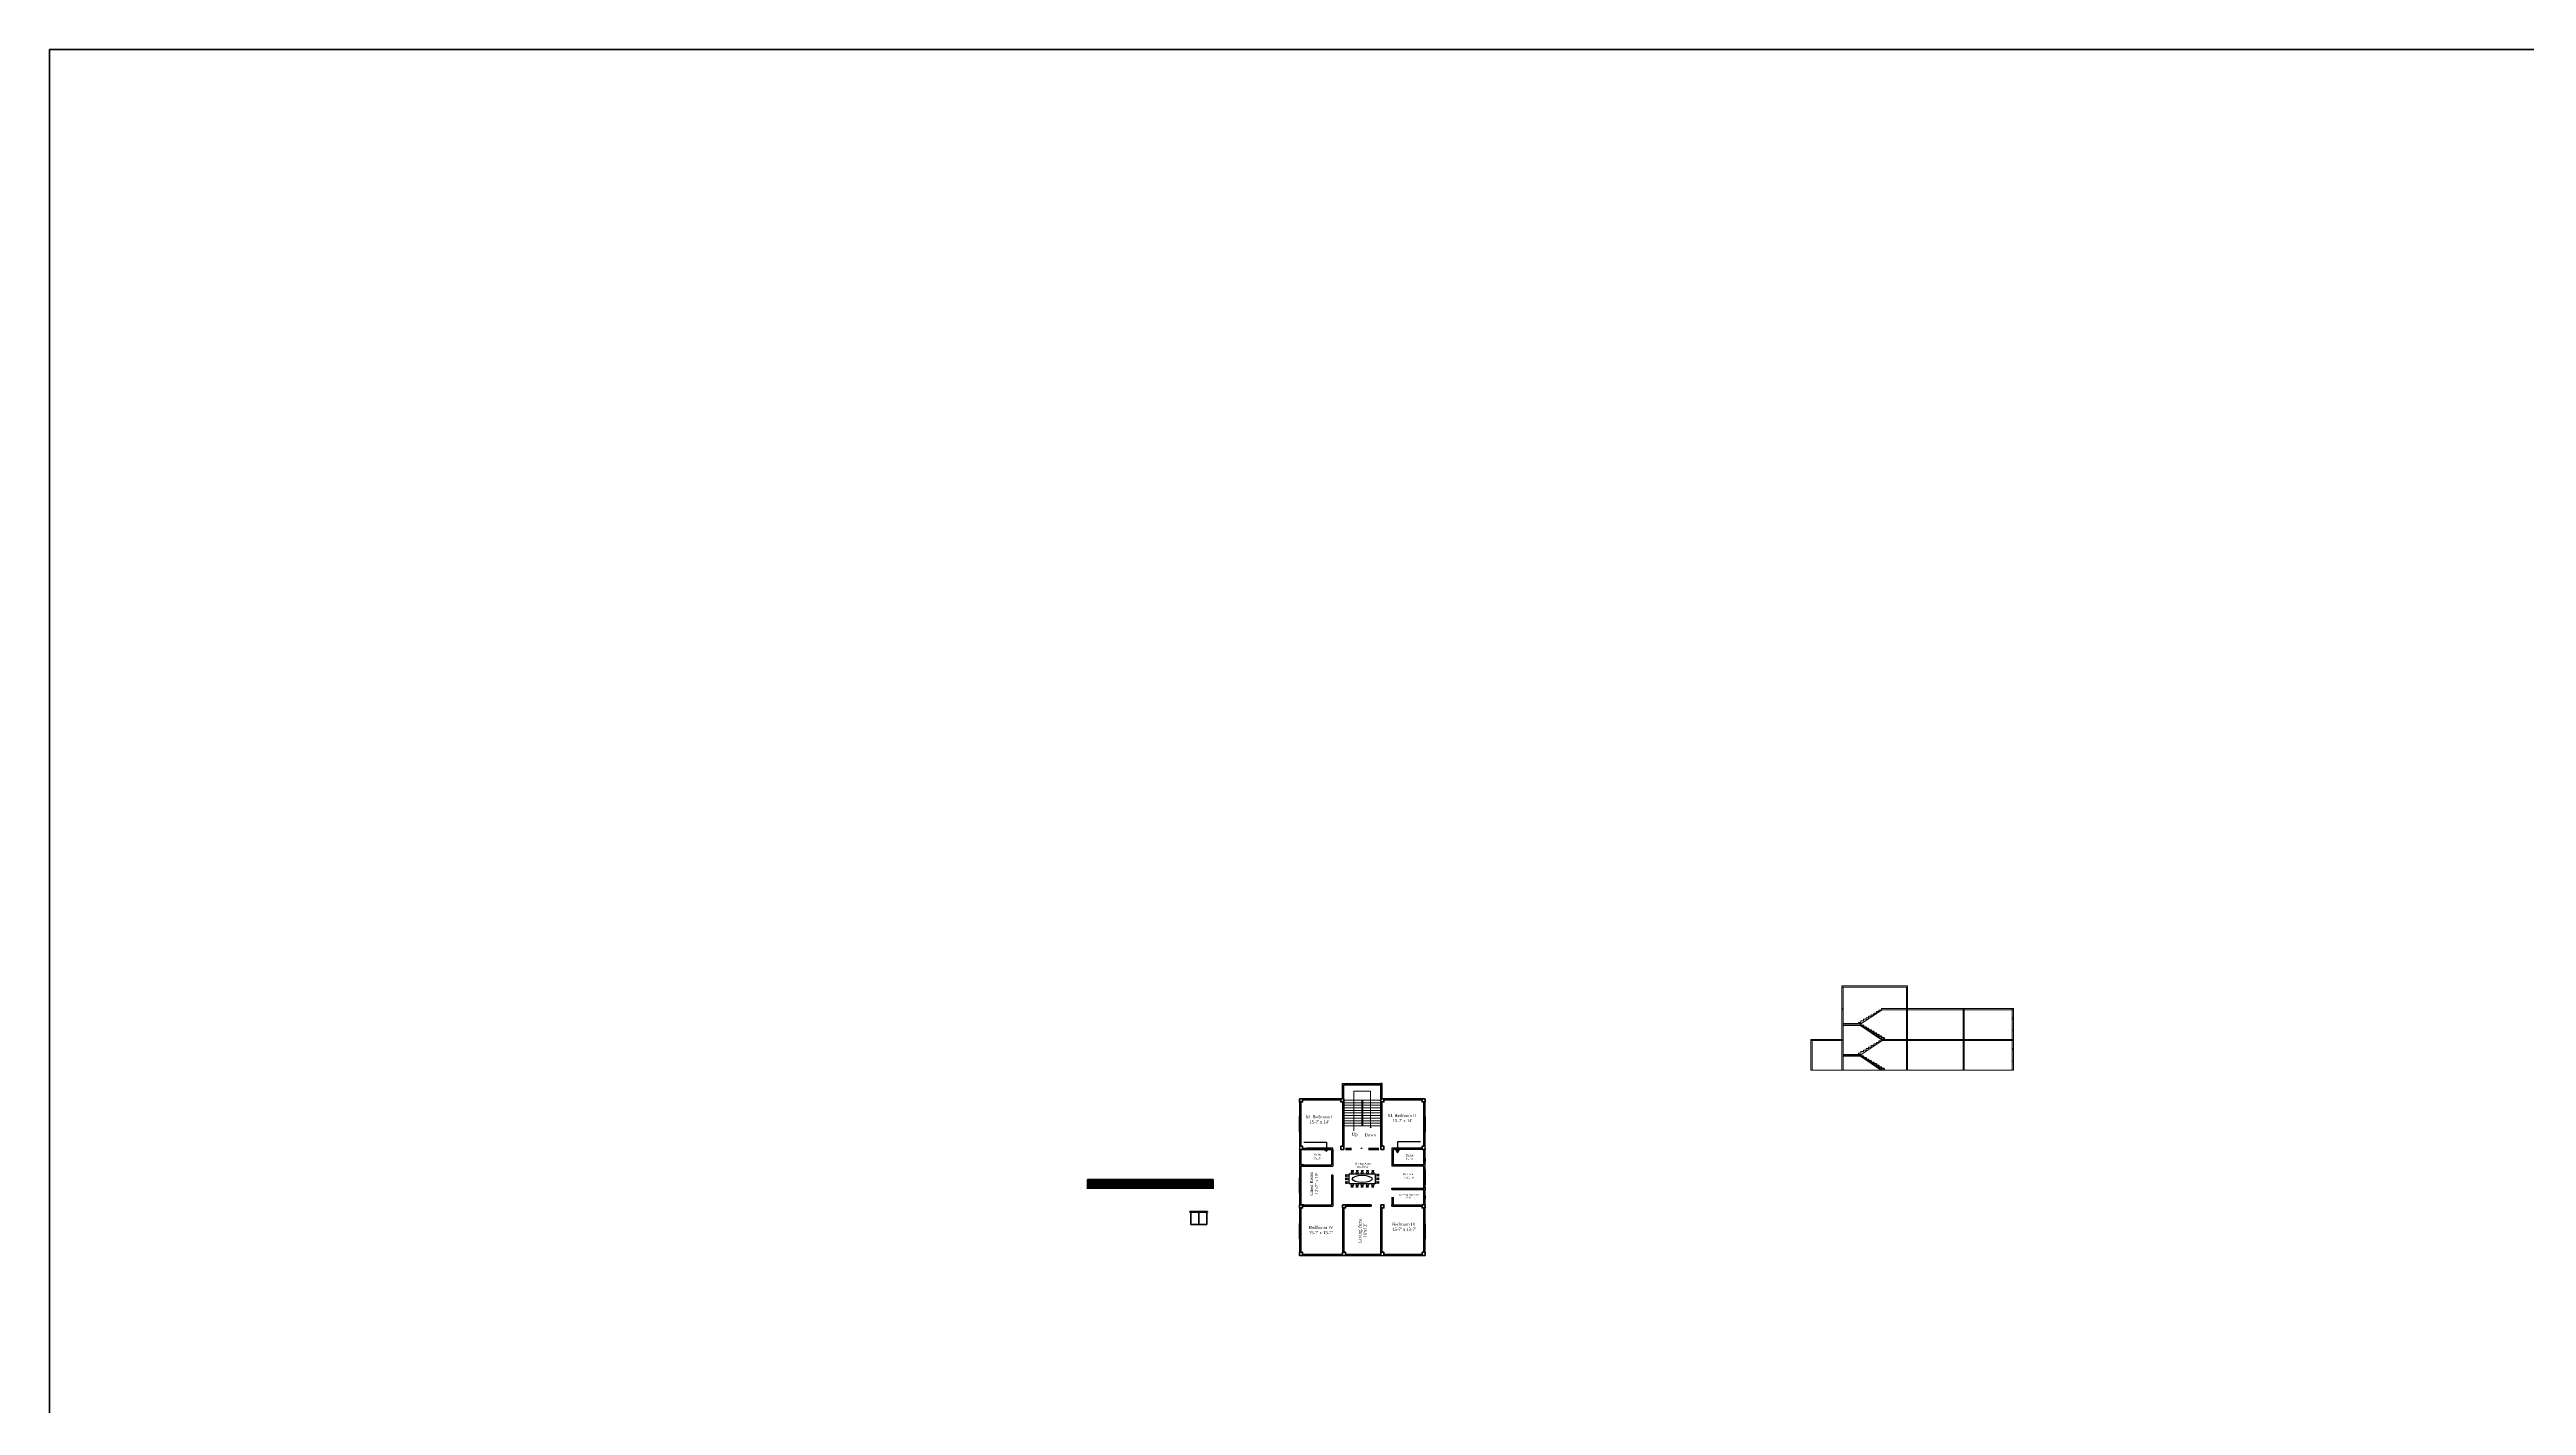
# Model space of a CAD drawing. Header units: inches. Extents: x -79350 to 491628, y -93215 to 155882.
# Drawn here: x -44898 to -35239, y 3203 to 8488 of the extents above; entities that cross this region are included whole.
import ezdxf

# ---------------------------------------------------------------- set-up
doc = ezdxf.new("R2010")
doc.units = ezdxf.units.IN
doc.header["$MEASUREMENT"] = 0
doc.layers.get('0').update_dxf_attribs({"lineweight": 30})
for name, color, linetype, lineweight in [('Column', 1, 'Continuous', 30), ('Letter', 7, 'Continuous', 20), ('LINE', 7, 'Continuous', 20)]:
    doc.layers.add(name, color=color, linetype=linetype, lineweight=lineweight)
doc.layers.add('Door', color=7, linetype='Continuous', lineweight=40, true_color=0x763422)
doc.layers.add('Window', color=7, linetype='Continuous', lineweight=30, true_color=0x6b99dd)
for name, color, linetype in [('Furnitures', 30, 'Continuous'), ('Stairs', 7, 'Continuous'), ('Wall', 7, 'Continuous')]:
    doc.layers.add(name, color=color, linetype=linetype)
doc.styles.get("Standard").update_dxf_attribs({"font": 'times.ttf', "height": 12})

msp = doc.modelspace()

# ---------------------------------------------------------------- linework, layer by layer
for p, q in [((-39856, 4398), (-39856, 4458)), ((-39856, 4458), (-39702, 4458)), ((-39851, 4398), (-39851, 4453.04)), ((-39851, 4453), (-39707, 4453)), ((-39707, 4458), (-39707, 4458)), ((-39702, 4398), (-39702, 4458)), ((-40019, 4398), (-40024, 4398)), ((-40024, 4393), (-40024, 4398)), ((-40024, 4393), (-40024, 3793)), ((-39863, 4398), (-40019, 4398)), ((-40019, 4386), (-40019, 4213)), ((-39863, 4393), (-40012, 4393)), ((-39856, 4386), (-39856, 4213)), ((-39851, 4398), (-39851, 4393)), ((-39851, 4393), (-39851, 4206)), ((-39707, 4398), (-39707, 4393)), ((-39707, 4206), (-39707, 4393)), ((-39539, 4398), (-39702, 4398)), ((-39702, 4213), (-39702, 4386)), ((-39546, 4393), (-39695, 4393)), ((-39539, 4398), (-39534, 4398)), ((-39539, 4213), (-39539, 4386)), ((-39534, 4393), (-39534, 4398)), ((-39534, 3793), (-39534, 4393)), ((-40019, 4201), (-40019, 4141)), ((-40012, 4206), (-39899, 4206)), ((-40012, 4201), (-39899, 4201)), ((-39899, 4201), (-39995.67, 4201)), ((-39894, 4206), (-39995, 4206)), ((-39899, 4201), (-39899, 4141)), ((-39894, 4201), (-39894, 4136)), ((-39851, 4206), (-39851.12, 4206)), ((-39546, 4206), (-39664, 4206)), ((-39664, 4206), (-39664, 4136)), ((-39563, 4201), (-39659, 4201)), ((-39546, 4201), (-39659, 4201)), ((-39659, 4201), (-39659, 4141)), ((-39539, 4141), (-39539, 4201)), ((-40019, 4141), (-39899, 4141)), ((-40019, 4136), (-40019, 3985)), ((-40019, 4136), (-39894, 4136)), ((-39899, 4100), (-39899, 3985)), ((-39894, 4100), (-39894, 3980.04)), ((-39539, 4136), (-39664, 4136)), ((-39539, 4141), (-39659, 4141)), ((-39539, 4050), (-39539, 4136)), ((-40019, 3985), (-39899, 3985)), ((-40019, 3973), (-40019, 3800)), ((-40012, 3980), (-39894, 3980)), ((-39856.01, 3985), (-39851, 3985)), ((-39856, 3973), (-39856, 3800)), ((-39851, 3973), (-39851, 3800)), ((-39844, 3980), (-39744.99, 3980)), ((-39707, 3985), (-39702, 3985)), ((-39707, 3793), (-39707, 3980)), ((-39702, 3800), (-39702, 3973)), ((-39664, 4050), (-39539, 4050)), ((-39664, 4045), (-39539, 4045)), ((-39664, 4015), (-39664, 3985)), ((-39659, 4015), (-39659, 3985)), ((-39659, 3985), (-39539, 3985)), ((-39539, 4041.5), (-39539, 4045)), ((-39539, 3985), (-39539, 4041.5)), ((-39539, 3800), (-39539, 3973)), ((-40024, 3793), (-40024, 3788)), ((-40019, 3788), (-40024, 3788)), ((-40019, 3788), (-39539, 3788)), ((-40012, 3793), (-39856, 3793)), ((-39844, 3793), (-39707, 3793)), ((-39695, 3793), (-39546, 3793)), ((-39539, 3788), (-39534, 3788)), ((-39534, 3793), (-39534, 3788))]:
    msp.add_line(p, q)
at = {"lineweight": 20}
for p, q in [((-39851, 4393), (-39707, 4393.04)), ((-39851, 4383), (-39707, 4383)), ((-39851, 4373), (-39707, 4373)), ((-39851, 4363), (-39707, 4363)), ((-39851, 4353), (-39707, 4353)), ((-39746.9, 4427.93), (-39811.39, 4427.93)), ((-39811.39, 4427.93), (-39811.39, 4273.76)), ((-39780.5, 4393), (-39780.5, 4293)), ((-39777.5, 4393), (-39777.5, 4293)), ((-39746.9, 4288.03), (-39746.9, 4427.93)), ((-39851, 4343), (-39707, 4343)), ((-39851, 4333), (-39707, 4333)), ((-39851, 4323), (-39707, 4323)), ((-39851, 4313), (-39707, 4313)), ((-39851, 4303), (-39707, 4303)), ((-39851, 4293), (-39707, 4293)), ((-39748.94, 4288.03), (-39744.9, 4288.03)), ((-39748.94, 4288.03), (-39746.9, 4284.6)), ((-39744.9, 4288.03), (-39746.9, 4284.6))]:
    msp.add_line(p, q, dxfattribs=at)
at = {"color": 200, "lineweight": 20}
msp.add_line((-39746.9, 4284.6), (-39746.9, 4284.6), dxfattribs=at)
at = {"color": 39, "lineweight": 25, "true_color": 0x633d32}
for p, q in [((-39843.7, 4095.67), (-39843.7, 4103.8)), ((-39843.7, 4103.8), (-39838.34, 4101.27)), ((-39843.7, 4095.67), (-39838.4, 4097.96)), ((-39843.7, 4082.11), (-39843.7, 4090.24)), ((-39843.7, 4090.24), (-39838.34, 4087.71)), ((-39843.7, 4082.11), (-39838.4, 4084.41)), ((-39843.7, 4068.29), (-39843.7, 4076.43)), ((-39843.7, 4076.43), (-39838.34, 4073.9)), ((-39843.7, 4068.29), (-39838.4, 4070.59)), ((-39822.31, 4053.4), (-39819.78, 4058.76)), ((-39822.08, 4118.55), (-39813.94, 4118.55)), ((-39822.08, 4118.55), (-39819.78, 4113.25)), ((-39813.94, 4118.55), (-39816.47, 4113.2)), ((-39814.18, 4053.4), (-39816.47, 4058.71)), ((-39803.21, 4053.4), (-39800.68, 4058.76)), ((-39802.98, 4118.6), (-39794.85, 4118.6)), ((-39802.98, 4118.6), (-39800.69, 4113.29)), ((-39794.85, 4118.6), (-39797.38, 4113.24)), ((-39795.07, 4053.4), (-39797.37, 4058.71)), ((-39783.7, 4053.4), (-39781.17, 4058.76)), ((-39783.35, 4118.6), (-39775.21, 4118.6)), ((-39783.35, 4118.6), (-39781.05, 4113.29)), ((-39775.57, 4053.4), (-39777.86, 4058.71)), ((-39775.21, 4118.6), (-39777.74, 4113.24)), ((-39763.23, 4053.4), (-39760.7, 4058.76)), ((-39763, 4118.6), (-39754.87, 4118.6)), ((-39763, 4118.6), (-39760.71, 4113.29)), ((-39754.87, 4118.6), (-39757.4, 4113.24)), ((-39755.09, 4053.4), (-39757.39, 4058.71)), ((-39741.85, 4053.4), (-39739.32, 4058.76)), ((-39741.75, 4118.6), (-39733.62, 4118.6)), ((-39741.75, 4118.6), (-39739.45, 4113.29)), ((-39733.62, 4118.6), (-39736.15, 4113.24)), ((-39733.71, 4053.4), (-39736.01, 4058.71)), ((-39715.22, 4096.43), (-39720.57, 4098.96)), ((-39715.22, 4081.75), (-39720.57, 4084.29)), ((-39715.22, 4067.79), (-39720.57, 4070.32)), ((-39715.22, 4104.57), (-39720.52, 4102.27)), ((-39715.22, 4089.89), (-39720.52, 4087.59)), ((-39715.22, 4075.93), (-39720.52, 4073.63)), ((-39715.22, 4104.57), (-39715.22, 4096.43)), ((-39715.22, 4089.89), (-39715.22, 4081.75)), ((-39715.22, 4075.93), (-39715.22, 4067.79)), ((-39814.18, 4053.4), (-39822.31, 4053.4)), ((-39795.07, 4053.4), (-39803.21, 4053.4)), ((-39775.57, 4053.4), (-39783.7, 4053.4)), ((-39755.09, 4053.4), (-39763.23, 4053.4)), ((-39733.71, 4053.4), (-39741.85, 4053.4))]:
    msp.add_line(p, q, dxfattribs=at)
msp.add_lwpolyline([(-39830.7, 4105.6), (-39728.21, 4105.6), (-39728.21, 4066.4), (-39830.7, 4066.4)], close=True, dxfattribs=at)
for centre in [(-39834.71, 4099.56), (-39834.71, 4086), (-39834.71, 4072.18), (-39818.19, 4109.57), (-39818.07, 4062.39), (-39799.09, 4109.61), (-39798.96, 4062.39), (-39779.46, 4109.61), (-39779.46, 4062.39), (-39759.11, 4109.61), (-39758.98, 4062.39), (-39737.86, 4109.61), (-39737.6, 4062.39), (-39724.2, 4100.68), (-39724.2, 4086), (-39724.2, 4072.04)]:
    msp.add_circle(centre, 4.01, dxfattribs=at)
at = {"layer": 'Column'}
for p, q in [((-39707, 4458), (-39707, 4458)), ((-40024, 4398), (-40019, 4398)), ((-40024, 4393.04), (-40024, 4398)), ((-39851, 4398), (-39851, 4393.04)), ((-39707, 4398), (-39702, 4398)), ((-39707, 4393.04), (-39707, 4398)), ((-39539, 4398), (-39534, 4398)), ((-39534, 4398), (-39534, 4393.04)), ((-40021, 4201.04), (-40024, 4201.04)), ((-39851, 4201), (-39851, 4206)), ((-39707, 4206.29), (-39707, 4201)), ((-40019, 3985), (-40024, 3985)), ((-40024, 3985), (-40024, 3980)), ((-39856.01, 3985), (-39851, 3985)), ((-39707, 3985), (-39702, 3985)), ((-39707, 3985), (-39707, 3980)), ((-39534, 3985), (-39539, 3985)), ((-39534, 4050), (-39534, 4045)), ((-39534, 3985), (-39534, 3980)), ((-40024, 3793), (-40024, 3788)), ((-40024, 3788), (-40019, 3788)), ((-39707, 3793), (-39707, 3788)), ((-39539, 3788), (-39534, 3788)), ((-39534, 3793), (-39534, 3788))]:
    msp.add_line(p, q, dxfattribs=at)
at = {"layer": 'Column', "lineweight": 40}
for p, q in [((-40012, 4398), (-40024, 4398)), ((-40024, 4398), (-40024, 4386)), ((-40024, 4386), (-40012, 4386)), ((-40012, 4386), (-40012, 4398)), ((-39863, 4398), (-39863, 4393)), ((-39851, 4393), (-39851, 4398)), ((-39707, 4398), (-39707, 4393)), ((-39695, 4393), (-39695, 4398)), ((-39546, 4398), (-39546, 4393)), ((-39534, 4393), (-39534, 4398)), ((-40024, 4201.04), (-40024, 4201)), ((-40012, 4201), (-40012, 4209.5)), ((-39546, 4209.5), (-39546, 4201)), ((-40024, 3985), (-40024, 3976.5)), ((-40012, 3976.5), (-40012, 3985)), ((-39546, 3985), (-39546, 3976.5)), ((-39534, 4041.5), (-39534, 4053.5)), ((-39534, 3976.5), (-39534, 3985)), ((-40012, 3800), (-40024, 3800)), ((-40024, 3800), (-40024, 3788)), ((-40024, 3788), (-40012, 3788)), ((-40012, 3788), (-40012, 3800)), ((-39851, 3800), (-39856, 3800)), ((-39698.5, 3800), (-39707, 3800)), ((-39534, 3800), (-39546, 3800)), ((-39546, 3800), (-39546, 3788)), ((-39546, 3788), (-39534, 3788)), ((-39534, 3788), (-39534, 3800))]:
    msp.add_line(p, q, dxfattribs=at)
at = {"layer": 'Column', "color": 7, "lineweight": 40}
for points in [[(-40024, 4398), (-40012, 4398), (-40012, 4386), (-40024, 4386)], [(-39863, 4398), (-39851, 4398), (-39851, 4386), (-39863, 4386)], [(-39863, 4398), (-39851, 4398), (-39851, 4386), (-39863, 4386)], [(-39707, 4398), (-39695, 4398), (-39695, 4386), (-39707, 4386)], [(-39707, 4398), (-39695, 4398), (-39695, 4386), (-39707, 4386)], [(-39546, 4398), (-39534, 4398), (-39534, 4386), (-39546, 4386)], [(-39546, 4398), (-39534, 4398), (-39534, 4386), (-39546, 4386)], [(-40007, 4201), (-40007, 4201)], [(-39863, 4213), (-39851, 4213), (-39851, 4201), (-39863, 4201)], [(-39707, 4213), (-39695, 4213), (-39695, 4201), (-39707, 4201)], [(-40024, 3985), (-40012, 3985), (-40012, 3973), (-40024, 3973)], [(-40024, 3985), (-40012, 3985), (-40012, 3973), (-40024, 3973)], [(-39856, 3985), (-39844, 3985), (-39844, 3973), (-39856, 3973)], [(-39707, 3985), (-39695, 3985), (-39695, 3973), (-39707, 3973)], [(-39546, 3985), (-39534, 3985), (-39534, 3973), (-39546, 3973)], [(-40024, 3800), (-40012, 3800), (-40012, 3788), (-40024, 3788)], [(-40024, 3800), (-40012, 3800), (-40012, 3788), (-40024, 3788)], [(-39546, 3800), (-39534, 3800), (-39534, 3788), (-39546, 3788)], [(-39546, 3800), (-39534, 3800), (-39534, 3788), (-39546, 3788)]]:
    msp.add_lwpolyline(points, close=True, dxfattribs=at)
for points in [[(-40024, 4213), (-40012, 4213), (-40012, 4201), (-40024, 4201), (-40024, 4201.04)], [(-40019, 4213), (-40012, 4213)], [(-40012, 4201), (-40019, 4201)], [(-39863, 4203.5), (-39863, 4213)], [(-39851, 4215.5), (-39851, 4203.5)], [(-39534, 4201), (-39546, 4201), (-39546, 4213), (-39534, 4213)], [(-40019, 4141), (-40007, 4141)], [(-40019, 3985), (-40007, 3985)], [(-40012, 3973), (-40019, 3973)], [(-39534, 4053.5), (-39534, 4041.5)], [(-39856, 3788), (-39856, 3800), (-39844, 3800), (-39844, 3788)], [(-39707, 3788), (-39707, 3800), (-39695, 3800), (-39695, 3788)]]:
    msp.add_lwpolyline(points, dxfattribs=at)
at = {"layer": 'Door'}
for p, q in [((-40024, 4201.04), (-40021, 4201.04)), ((-39851, 4206), (-39851, 4201)), ((-39707, 4206), (-39707, 4206.29)), ((-39707, 4206), (-39707, 4201)), ((-39540.42, 4173), (-39539.42, 4173)), ((-39534, 4206), (-39534, 4201)), ((-39851, 3985), (-39856.01, 3985)), ((-39856.01, 3985), (-39856.01, 3985)), ((-39702, 3985), (-39707, 3985)), ((-39707, 3985), (-39707, 3980)), ((-39631, 4043), (-39631, 4044))]:
    msp.add_line(p, q, dxfattribs=at)
msp.add_arc((-39854.73, 3983.39), 39.41, 184.883821, 184.936541, dxfattribs=at)
at = {"layer": 'Furnitures', "color": 39, "lineweight": 25, "true_color": 0x633d32}
msp.add_ellipse((-39779.46, 4086), major_axis=(38.81, 0), ratio=0.3605472, dxfattribs=at)
at = {"layer": 'LINE'}
for p, q in [((-37909.5, 4750), (-37909.5, 4839)), ((-37909.5, 4839), (-37652.5, 4839)), ((-37909.5, 4834), (-37652.5, 4834)), ((-37904.5, 4750), (-37904.5, 4834)), ((-37657.5, 4750), (-37657.5, 4834)), ((-37652.5, 4750), (-37652.5, 4839)), ((-37909.5, 4630), (-37909.5, 4750)), ((-37909.5, 4750), (-37904.5, 4750)), ((-37909.5, 4745), (-37904.5, 4745)), ((-37904.5, 4630), (-37904.5, 4750)), ((-37834.5, 4690), (-37752, 4745)), ((-37239.5, 4745), (-37752, 4745)), ((-37239.5, 4750), (-37744.5, 4750)), ((-37657.5, 4630), (-37657.5, 4750)), ((-37652.5, 4630), (-37652.5, 4750)), ((-37436.5, 4630), (-37436.5, 4750)), ((-37431.5, 4630), (-37431.5, 4750)), ((-37244.5, 4630), (-37244.5, 4750)), ((-37239.5, 4630), (-37239.5, 4750)), ((-37904.5, 4690), (-37832.57, 4690)), ((-37904.5, 4684), (-37834.5, 4684)), ((-38029.5, 4510), (-38029.5, 4630)), ((-37909.5, 4630), (-38029.5, 4630)), ((-37909.5, 4625), (-38029.5, 4625)), ((-38024.5, 4510), (-38024.5, 4630)), ((-37909.5, 4510), (-37909.5, 4630)), ((-37909.5, 4630), (-37904.5, 4630)), ((-37909.5, 4625), (-37904.5, 4625)), ((-37904.5, 4510), (-37904.5, 4630)), ((-37904.5, 4570), (-37832.57, 4570)), ((-37904.5, 4564), (-37834.5, 4564)), ((-37834.5, 4570), (-37752, 4625)), ((-37754.5, 4630), (-37744.5, 4630)), ((-37239.5, 4625), (-37752, 4625)), ((-37239.5, 4630), (-37744.5, 4630)), ((-37657.5, 4510), (-37657.5, 4630)), ((-37652.5, 4510), (-37652.5, 4630)), ((-37436.5, 4510), (-37436.5, 4630)), ((-37431.5, 4510), (-37431.5, 4630)), ((-37244.5, 4510), (-37244.5, 4630)), ((-37239.5, 4510), (-37239.5, 4630)), ((-37239.5, 4510), (-38029.5, 4510)), ((-37754.5, 4510), (-37744.5, 4510))]:
    msp.add_line(p, q, dxfattribs=at)
at = {"layer": 'LINE', "lineweight": 40}
for p, q in [((-37754.5, 4630), (-37834.5, 4684)), ((-37754.5, 4510), (-37834.5, 4564)), ((-39707, 4453), (-39707, 4398)), ((-39894, 4100), (-39899, 4100)), ((-39851, 3985), (-39745, 3985)), ((-39745, 3985), (-39745, 3980)), ((-39664, 4050), (-39664, 4045)), ((-39664, 3980.04), (-39664, 3985)), ((-39664, 3985), (-39664, 3980.04)), ((-39546, 3980.04), (-39664, 3980.04))]:
    msp.add_line(p, q, dxfattribs=at)
at = {"layer": 'LINE', "color": 135, "linetype": 'ByBlock', "lineweight": 40, "true_color": 0x5f919e}
for p, q in [((-40850, 4047.5), (-40850, 4083.5)), ((-40850, 4083.5), (-40360, 4083.5)), ((-40847, 4047.5), (-40847, 4083.5)), ((-40844, 4047.5), (-40844, 4083.5)), ((-40841, 4047.5), (-40841, 4083.5)), ((-40838, 4047.5), (-40838, 4083.5)), ((-40835, 4047.5), (-40835, 4083.5)), ((-40832, 4047.5), (-40832, 4083.5)), ((-40832, 4047.5), (-40832, 4083.5)), ((-40829, 4047.5), (-40829, 4083.5)), ((-40826, 4047.5), (-40826, 4083.5)), ((-40823, 4047.5), (-40823, 4083.5)), ((-40820, 4047.5), (-40820, 4083.5)), ((-40817, 4047.5), (-40817, 4083.5)), ((-40817, 4047.5), (-40817, 4083.5)), ((-40814, 4047.5), (-40814, 4083.5)), ((-40811, 4047.5), (-40811, 4083.5)), ((-40808, 4047.5), (-40808, 4083.5)), ((-40805, 4047.5), (-40805, 4083.5)), ((-40805, 4047.5), (-40805, 4083.5)), ((-40802, 4047.5), (-40802, 4083.5)), ((-40802, 4047.5), (-40802, 4083.5)), ((-40799, 4047.5), (-40799, 4083.5)), ((-40796, 4047.5), (-40796, 4083.5)), ((-40793, 4047.5), (-40793, 4083.5)), ((-40790, 4047.5), (-40790, 4083.5)), ((-40790, 4047.5), (-40790, 4083.5)), ((-40787, 4047.5), (-40787, 4083.5)), ((-40784, 4047.5), (-40784, 4083.5)), ((-40781, 4047.5), (-40781, 4083.5)), ((-40778, 4047.5), (-40778, 4083.5)), ((-40775, 4047.5), (-40775, 4083.5)), ((-40775, 4047.5), (-40775, 4083.5)), ((-40772, 4047.5), (-40772, 4083.5)), ((-40769, 4047.5), (-40769, 4083.5)), ((-40766, 4047.5), (-40766, 4083.5)), ((-40763, 4047.5), (-40763, 4083.5)), ((-40760, 4047.5), (-40760, 4083.5)), ((-40760, 4047.5), (-40760, 4083.5)), ((-40757, 4047.5), (-40757, 4083.5)), ((-40754, 4047.5), (-40754, 4083.5)), ((-40751, 4047.5), (-40751, 4083.5)), ((-40748, 4047.5), (-40748, 4083.5)), ((-40748, 4047.5), (-40748, 4083.5)), ((-40745, 4047.5), (-40745, 4083.5)), ((-40745, 4047.5), (-40745, 4083.5)), ((-40742, 4047.5), (-40742, 4083.5)), ((-40739, 4047.5), (-40739, 4083.5)), ((-40736, 4047.5), (-40736, 4083.5)), ((-40733, 4047.5), (-40733, 4083.5)), ((-40733, 4047.5), (-40733, 4083.5)), ((-40730, 4047.5), (-40730, 4083.5)), ((-40727, 4047.5), (-40727, 4083.5)), ((-40724, 4047.5), (-40724, 4083.5)), ((-40721, 4047.5), (-40721, 4083.5)), ((-40718, 4047.5), (-40718, 4083.5)), ((-40718, 4047.5), (-40718, 4083.5)), ((-40715, 4047.5), (-40715, 4083.5)), ((-40712, 4047.5), (-40712, 4083.5)), ((-40709, 4047.5), (-40709, 4083.5)), ((-40706, 4047.5), (-40706, 4083.5)), ((-40703, 4047.5), (-40703, 4083.5)), ((-40703, 4047.5), (-40703, 4083.5)), ((-40700, 4047.5), (-40700, 4083.5)), ((-40697, 4047.5), (-40697, 4083.5)), ((-40694, 4047.5), (-40694, 4083.5)), ((-40691, 4047.5), (-40691, 4083.5)), ((-40691, 4047.5), (-40691, 4083.5)), ((-40688, 4047.5), (-40688, 4083.5)), ((-40688, 4047.5), (-40688, 4083.5)), ((-40685, 4047.5), (-40685, 4083.5)), ((-40682, 4047.5), (-40682, 4083.5)), ((-40679, 4047.5), (-40679, 4083.5)), ((-40676, 4047.5), (-40676, 4083.5)), ((-40676, 4047.5), (-40676, 4083.5)), ((-40673, 4047.5), (-40673, 4083.5)), ((-40670, 4047.5), (-40670, 4083.5)), ((-40667, 4047.5), (-40667, 4083.5)), ((-40664, 4047.5), (-40664, 4083.5)), ((-40661, 4047.5), (-40661, 4083.5)), ((-40661, 4047.5), (-40661, 4083.5)), ((-40658, 4047.5), (-40658, 4083.5)), ((-40655, 4047.5), (-40655, 4083.5)), ((-40652, 4047.5), (-40652, 4083.5)), ((-40649, 4047.5), (-40649, 4083.5)), ((-40646, 4047.5), (-40646, 4083.5)), ((-40646, 4047.5), (-40646, 4083.5)), ((-40643, 4047.5), (-40643, 4083.5)), ((-40640, 4047.5), (-40640, 4083.5)), ((-40637, 4047.5), (-40637, 4083.5)), ((-40634, 4047.5), (-40634, 4083.5)), ((-40634, 4047.5), (-40634, 4083.5)), ((-40631, 4047.5), (-40631, 4083.5)), ((-40631, 4047.5), (-40631, 4083.5)), ((-40628, 4047.5), (-40628, 4083.5)), ((-40625, 4047.5), (-40625, 4083.5)), ((-40622, 4047.5), (-40622, 4083.5)), ((-40619, 4047.5), (-40619, 4083.5)), ((-40619, 4047.5), (-40619, 4083.5)), ((-40616, 4047.5), (-40616, 4083.5)), ((-40613, 4047.5), (-40613, 4083.5)), ((-40610, 4047.5), (-40610, 4083.5)), ((-40607, 4047.5), (-40607, 4083.5)), ((-40604, 4047.5), (-40604, 4083.5)), ((-40604, 4047.5), (-40604, 4083.5)), ((-40601, 4047.5), (-40601, 4083.5)), ((-40598, 4047.5), (-40598, 4083.5)), ((-40595, 4047.5), (-40595, 4083.5)), ((-40592, 4047.5), (-40592, 4083.5)), ((-40589, 4047.5), (-40589, 4083.5)), ((-40589, 4047.5), (-40589, 4083.5)), ((-40586, 4047.5), (-40586, 4083.5)), ((-40583, 4047.5), (-40583, 4083.5)), ((-40580, 4047.5), (-40580, 4083.5)), ((-40577, 4047.5), (-40577, 4083.5)), ((-40577, 4047.5), (-40577, 4083.5)), ((-40574, 4047.5), (-40574, 4083.5)), ((-40574, 4047.5), (-40574, 4083.5)), ((-40571, 4047.5), (-40571, 4083.5)), ((-40568, 4047.5), (-40568, 4083.5)), ((-40565, 4047.5), (-40565, 4083.5)), ((-40562, 4047.5), (-40562, 4083.5)), ((-40562, 4047.5), (-40562, 4083.5)), ((-40559, 4047.5), (-40559, 4083.5)), ((-40556, 4047.5), (-40556, 4083.5)), ((-40553, 4047.5), (-40553, 4083.5)), ((-40550, 4047.5), (-40550, 4083.5)), ((-40547, 4047.5), (-40547, 4083.5)), ((-40547, 4047.5), (-40547, 4083.5)), ((-40544, 4047.5), (-40544, 4083.5)), ((-40541, 4047.5), (-40541, 4083.5)), ((-40538, 4047.5), (-40538, 4083.5)), ((-40535, 4047.5), (-40535, 4083.5)), ((-40532, 4047.5), (-40532, 4083.5)), ((-40532, 4047.5), (-40532, 4083.5)), ((-40529, 4047.5), (-40529, 4083.5)), ((-40526, 4047.5), (-40526, 4083.5)), ((-40523, 4047.5), (-40523, 4083.5)), ((-40520, 4047.5), (-40520, 4083.5)), ((-40520, 4047.5), (-40520, 4083.5)), ((-40517, 4047.5), (-40517, 4083.5)), ((-40517, 4047.5), (-40517, 4083.5)), ((-40514, 4047.5), (-40514, 4083.5)), ((-40511, 4047.5), (-40511, 4083.5)), ((-40508, 4047.5), (-40508, 4083.5)), ((-40505, 4047.5), (-40505, 4083.5)), ((-40505, 4047.5), (-40505, 4083.5)), ((-40502, 4047.5), (-40502, 4083.5)), ((-40499, 4047.5), (-40499, 4083.5)), ((-40496, 4047.5), (-40496, 4083.5)), ((-40493, 4047.5), (-40493, 4083.5)), ((-40490, 4047.5), (-40490, 4083.5)), ((-40490, 4047.5), (-40490, 4083.5)), ((-40487, 4047.5), (-40487, 4083.5)), ((-40484, 4047.5), (-40484, 4083.5)), ((-40481, 4047.5), (-40481, 4083.5)), ((-40478, 4047.5), (-40478, 4083.5)), ((-40475, 4047.5), (-40475, 4083.5)), ((-40475, 4047.5), (-40475, 4083.5)), ((-40472, 4047.5), (-40472, 4083.5)), ((-40469, 4047.5), (-40469, 4083.5)), ((-40466, 4047.5), (-40466, 4083.5)), ((-40463, 4047.5), (-40463, 4083.5)), ((-40463, 4047.5), (-40463, 4083.5)), ((-40460, 4047.5), (-40460, 4083.5)), ((-40460, 4047.5), (-40460, 4083.5)), ((-40457, 4047.5), (-40457, 4083.5)), ((-40454, 4047.5), (-40454, 4083.5)), ((-40451, 4047.5), (-40451, 4083.5)), ((-40448, 4047.5), (-40448, 4083.5)), ((-40448, 4047.5), (-40448, 4083.5)), ((-40445, 4047.5), (-40445, 4083.5)), ((-40442, 4047.5), (-40442, 4083.5)), ((-40439, 4047.5), (-40439, 4083.5)), ((-40436, 4047.5), (-40436, 4083.5)), ((-40433, 4047.5), (-40433, 4083.5)), ((-40433, 4047.5), (-40433, 4083.5)), ((-40430, 4047.5), (-40430, 4083.5)), ((-40427, 4047.5), (-40427, 4083.5)), ((-40424, 4047.5), (-40424, 4083.5)), ((-40421, 4047.5), (-40421, 4083.5)), ((-40418, 4047.5), (-40418, 4083.5)), ((-40418, 4047.5), (-40418, 4083.5)), ((-40415, 4047.5), (-40415, 4083.5)), ((-40412, 4047.5), (-40412, 4083.5)), ((-40409, 4047.5), (-40409, 4083.5)), ((-40406, 4047.5), (-40406, 4083.5)), ((-40406, 4047.5), (-40406, 4083.5)), ((-40403, 4047.5), (-40403, 4083.5)), ((-40403, 4047.5), (-40403, 4083.5)), ((-40400, 4047.5), (-40400, 4083.5)), ((-40397, 4047.5), (-40397, 4083.5)), ((-40394, 4047.5), (-40394, 4083.5)), ((-40391, 4047.5), (-40391, 4083.5)), ((-40391, 4047.5), (-40391, 4083.5)), ((-40388, 4047.5), (-40388, 4083.5)), ((-40385, 4047.5), (-40385, 4083.5)), ((-40382, 4047.5), (-40382, 4083.5)), ((-40379, 4047.5), (-40379, 4083.5)), ((-40376, 4047.5), (-40376, 4083.5)), ((-40376, 4047.5), (-40376, 4083.5)), ((-40373, 4047.5), (-40373, 4083.5)), ((-40370, 4047.5), (-40370, 4083.5)), ((-40367, 4047.5), (-40367, 4083.5)), ((-40364, 4047.5), (-40364, 4083.5)), ((-40361, 4047.5), (-40361, 4083.5)), ((-40361, 4047.5), (-40361, 4083.5)), ((-40360, 4083.5), (-40360, 4047.5))]:
    msp.add_line(p, q, dxfattribs=at)
at = {"layer": 'LINE', "linetype": 'ByBlock', "lineweight": 40}
for p, q in [((-40451, 3956.5), (-40451, 3959.5)), ((-40382.5, 3959.5), (-40451, 3959.5)), ((-40451, 3956.5), (-40448, 3956.5)), ((-40416.75, 3956.5), (-40416.75, 3908.5)), ((-40382.5, 3956.5), (-40385.5, 3956.5)), ((-40382.5, 3956.5), (-40382.5, 3959.5))]:
    msp.add_line(p, q, dxfattribs=at)
at = {"layer": 'LINE', "lineweight": 40}
msp.add_lwpolyline([(-44898, 8488), (-25205, 8488), (-25205, -2162), (-44898, -2162)], close=True, dxfattribs=at)
at = {"layer": 'LINE'}
for points in [[(-37844.5, 4690), (-37844.5, 4696), (-37834.5, 4696), (-37834.5, 4702), (-37824.5, 4702), (-37824.5, 4708), (-37814.5, 4708), (-37814.5, 4714), (-37804.5, 4714), (-37804.5, 4720), (-37794.5, 4720), (-37794.5, 4726), (-37784.5, 4726), (-37784.5, 4732), (-37774.5, 4732), (-37774.5, 4738), (-37764.5, 4738), (-37764.5, 4744), (-37754.5, 4744), (-37754.5, 4750), (-37744.5, 4750)], [(-37844.5, 4570), (-37844.5, 4576), (-37834.5, 4576), (-37834.5, 4582), (-37824.5, 4582), (-37824.5, 4588), (-37814.5, 4588), (-37814.5, 4594), (-37804.5, 4594), (-37804.5, 4600), (-37794.5, 4600), (-37794.5, 4606), (-37784.5, 4606), (-37784.5, 4612), (-37774.5, 4612), (-37774.5, 4618), (-37764.5, 4618), (-37764.5, 4624), (-37754.5, 4624), (-37754.5, 4630), (-37744.5, 4630)]]:
    msp.add_lwpolyline(points, dxfattribs=at)
at = {"layer": 'LINE', "lineweight": 40}
for points in [[(-37804.5, 4666), (-37804.5, 4672), (-37814.5, 4672), (-37814.5, 4678), (-37824.5, 4678), (-37824.5, 4684), (-37834.5, 4684), (-37834.5, 4690), (-37844.5, 4690), (-37899.07, 4690), (-37904.5, 4690)], [(-37744.5, 4630), (-37744.5, 4636), (-37754.5, 4636), (-37754.5, 4642), (-37764.5, 4642), (-37764.5, 4648), (-37774.5, 4648), (-37774.5, 4654), (-37784.5, 4654), (-37784.5, 4660), (-37794.5, 4660), (-37794.5, 4666), (-37804.5, 4666), (-37804.5, 4672)], [(-37804.5, 4546), (-37804.5, 4552), (-37814.5, 4552), (-37814.5, 4558), (-37824.5, 4558), (-37824.5, 4564), (-37834.5, 4564), (-37834.5, 4570), (-37844.5, 4570), (-37899.07, 4570), (-37904.5, 4570)], [(-37744.5, 4510), (-37744.5, 4516), (-37754.5, 4516), (-37754.5, 4522), (-37764.5, 4522), (-37764.5, 4528), (-37774.5, 4528), (-37774.5, 4534), (-37784.5, 4534), (-37784.5, 4540), (-37794.5, 4540), (-37794.5, 4546), (-37804.5, 4546), (-37804.5, 4552)]]:
    msp.add_lwpolyline(points, dxfattribs=at)
at = {"layer": 'LINE'}
for points in [[(-37652.5, 4714), (-37657.5, 4714), (-37657.5, 4709), (-37652.5, 4709)], [(-37239.5, 4714), (-37244.5, 4714), (-37244.5, 4709), (-37239.5, 4709)], [(-37239.5, 4709), (-37244.5, 4709), (-37244.5, 4666), (-37239.5, 4666)], [(-37652.5, 4594), (-37657.5, 4594), (-37657.5, 4589), (-37652.5, 4589)], [(-37239.5, 4594), (-37244.5, 4594), (-37244.5, 4589), (-37239.5, 4589)], [(-37239.5, 4589), (-37244.5, 4589), (-37244.5, 4546), (-37239.5, 4546)]]:
    msp.add_lwpolyline(points, close=True, dxfattribs=at)
at = {"layer": 'LINE', "linetype": 'ByBlock', "lineweight": 40}
msp.add_lwpolyline([(-40448, 3956.5), (-40385.5, 3956.5), (-40385.5, 3908.5), (-40448, 3908.5)], close=True, dxfattribs=at)
at = {"layer": 'Wall'}
for p, q in [((-39856, 4453.04), (-39856, 4458)), ((-39856, 4458), (-39851, 4458)), ((-39702, 4458), (-39707, 4458)), ((-39702, 4458), (-39702, 4458)), ((-39856.12, 4393), (-39856.12, 4393.04)), ((-40012, 4201), (-40019, 4201)), ((-40007.5, 4229.5), (-39919, 4229.5)), ((-39913, 4201), (-39927, 4201)), ((-39927, 4201), (-39919, 4193.5)), ((-39919, 4229.5), (-39919, 4193.5)), ((-39919, 4193.5), (-39913, 4201)), ((-39894, 4201), (-39894, 4206)), ((-39844, 4206), (-39820.92, 4206)), ((-39844, 4201), (-39820.92, 4201)), ((-39784.92, 4206), (-39779, 4206)), ((-39755, 4206), (-39714, 4206)), ((-39755, 4201), (-39714, 4201)), ((-39546, 4201), (-39539, 4201)), ((-39899, 4100), (-39894, 4100)), ((-39851, 3985), (-39745, 3985)), ((-39745, 3980.04), (-39745, 3985)), ((-39659, 3980.04), (-39546, 3980.04))]:
    msp.add_line(p, q, dxfattribs=at)
at = {"layer": 'Wall', "color": 1, "lineweight": 40}
for p, q in [((-40024, 4201), (-40024, 4201.04)), ((-40019, 4201), (-40024, 4201)), ((-39851, 4206), (-39851, 4201))]:
    msp.add_line(p, q, dxfattribs=at)
at = {"layer": 'Wall'}
msp.add_lwpolyline([(-39552, 4230), (-39642, 4230), (-39642, 4187.5), (-39633.5, 4201), (-39649.5, 4201), (-39642, 4187.5)], dxfattribs=at)
at = {"layer": 'Window'}
for p, q in [((-39967.5, 4398), (-39907.5, 4398)), ((-39967.5, 4393), (-39967.5, 4398)), ((-39907.5, 4393), (-39967.5, 4393)), ((-39937.5, 4398), (-39937.5, 4393)), ((-39907.5, 4398), (-39907.5, 4393)), ((-39650.5, 4398), (-39590.5, 4398)), ((-39650.5, 4393), (-39650.5, 4398)), ((-39590.5, 4393), (-39650.5, 4393)), ((-39620.5, 4398), (-39620.5, 4393)), ((-39590.5, 4398), (-39590.5, 4393)), ((-40024, 4269.59), (-40024, 4329.59)), ((-40024, 4329.59), (-40019, 4329.59)), ((-40019, 4299.59), (-40024, 4299.59)), ((-40019, 4269.59), (-40024, 4269.59)), ((-40019, 4329.59), (-40019, 4269.59)), ((-39538.92, 4267.59), (-39538.92, 4327.59)), ((-39538.92, 4327.59), (-39533.92, 4327.59)), ((-39533.92, 4297.59), (-39538.92, 4297.59)), ((-39533.92, 4267.59), (-39538.92, 4267.59)), ((-39533.92, 4327.59), (-39533.92, 4267.59)), ((-39538.92, 4153.59), (-39538.92, 4165.59)), ((-39538.92, 4165.59), (-39533.92, 4165.59)), ((-39538.92, 4165.59), (-39538.92, 4153.59)), ((-39533.92, 4153.59), (-39538.92, 4153.59)), ((-39536.42, 4165.59), (-39536.42, 4153.59)), ((-39533.92, 4165.59), (-39533.92, 4153.59)), ((-39533.92, 4165.59), (-39533.92, 4153.59)), ((-39533.92, 4165.59), (-39533.92, 4153.59)), ((-39533.92, 4165.59), (-39533.92, 4153.59)), ((-40024, 4030.59), (-40024, 4090.59)), ((-40024, 4090.59), (-40019, 4090.59)), ((-40019, 4060.59), (-40024, 4060.59)), ((-40019, 4090.59), (-40019, 4030.59)), ((-39539, 4063), (-39539, 4123)), ((-39539, 4123), (-39534, 4123)), ((-39539, 4093), (-39534, 4093)), ((-39534, 4063), (-39539, 4063)), ((-39534, 4123), (-39534, 4063)), ((-39534, 4063), (-39534, 4068)), ((-40019, 4030.59), (-40024, 4030.59)), ((-39539, 4008.59), (-39539, 4020.59)), ((-39539, 4020.59), (-39534, 4020.59)), ((-39539, 4020.59), (-39539, 4008.59)), ((-39534, 4008.59), (-39539, 4008.59)), ((-39536.5, 4020.59), (-39536.5, 4008.59)), ((-39534, 4020.59), (-39534, 4008.59)), ((-39534, 4020.59), (-39534, 4008.59)), ((-39534, 4020.59), (-39534, 4008.59)), ((-39534, 4020.59), (-39534, 4008.59)), ((-40024, 3852.59), (-40024, 3912.59)), ((-40024, 3912.59), (-40019, 3912.59)), ((-40019, 3882.59), (-40024, 3882.59)), ((-40019, 3912.59), (-40019, 3852.59)), ((-39539, 3850.59), (-39539, 3910.59)), ((-39539, 3910.59), (-39534, 3910.59)), ((-39534, 3880.59), (-39539, 3880.59)), ((-39534, 3910.59), (-39534, 3850.59)), ((-40019, 3852.59), (-40024, 3852.59)), ((-39970, 3793), (-39910, 3793)), ((-39970, 3788), (-39970, 3793)), ((-39910, 3788), (-39970, 3788)), ((-39940, 3793), (-39940, 3788)), ((-39910, 3793), (-39910, 3788)), ((-39809, 3793), (-39749, 3793)), ((-39809, 3788), (-39809, 3793)), ((-39749, 3788), (-39809, 3788)), ((-39779, 3793), (-39779, 3788)), ((-39749, 3793), (-39749, 3788)), ((-39646.92, 3793), (-39586.92, 3793)), ((-39646.92, 3788), (-39646.92, 3793)), ((-39586.92, 3788), (-39646.92, 3788)), ((-39616.92, 3793), (-39616.92, 3788)), ((-39586.92, 3793), (-39586.92, 3788)), ((-39534, 3850.59), (-39539, 3850.59))]:
    msp.add_line(p, q, dxfattribs=at)

# ---------------------------------------------------------------- texts
at = {"layer": 'Letter', "attachment_point": 1}
for s, width, gutter_width, heights, insert, char_height in [("M. Bedroom I^J   15-7' x 14'", 143.7063, 60, [47.61], (-39999.38, 4333.79), 12), ("M. Bedroom II^J    15-7' x 14'", 143.7063, 60, [47.61], (-39679, 4339.22), 12), ("Toilet^J5'x10'", 97.678, 41.31, [0], (-39970, 4184.89), 8.2616), ("Toilet^J5'x10'", 97.678, 41.31, [0], (-39610, 4181.5), 8.2616), ('Dining Area ^J  18\'x19\'-2"', 95.1702, 39.74, [31.53], (-39807.42, 4149.65), 7.9471), ("       Kitchen^J       7'-2'x10'", 97.678, 41.31, [0], (-39642.11, 4108.98), 8.2616), ("Common Washroom^J           5'x10'", 93.1404, 31.73, [17.19], (-39636.61, 4027.29), 6.3452), (" Bedboom IV^J 15-7' x 13-7'", 143.7063, 60, [47.61], (-39991.75, 3902.62), 12), ("Bedroom III^J15-7' x 13-7'", 143.7063, 60, [47.61], (-39662.5, 3915.5), 12)]:
    msp.add_mtext_dynamic_manual_height_columns(s, width=width, gutter_width=gutter_width, heights=heights, dxfattribs=dict(at, insert=insert, char_height=char_height))
at = {"layer": 'Letter', "attachment_point": 1, "rotation": 90}
for s, width, gutter_width, heights, insert, char_height in [('Guest Room^J 12\'-7" x 10\'', 159.6277, 60, [0], (-39983.34, 4021.14), 12), ("Living Area ^J    16'x12'", 153.1953, 63.96, [50.75], (-39795.85, 3836.59), 12.7924)]:
    msp.add_mtext_dynamic_manual_height_columns(s, width=width, gutter_width=gutter_width, heights=heights, dxfattribs=dict(at, insert=insert, char_height=char_height))
at = {"layer": 'Stairs', "char_height": 12, "attachment_point": 1}
for s, width, insert in [('Up', 69.7229, (-39819.36, 4265.68)), ('Down', 86.0171, (-39770.12, 4263.9))]:
    msp.add_mtext_dynamic_manual_height_columns(s, width=width, gutter_width=60, heights=[0], dxfattribs=dict(at, insert=insert))

doc.saveas('drawing.dxf')
